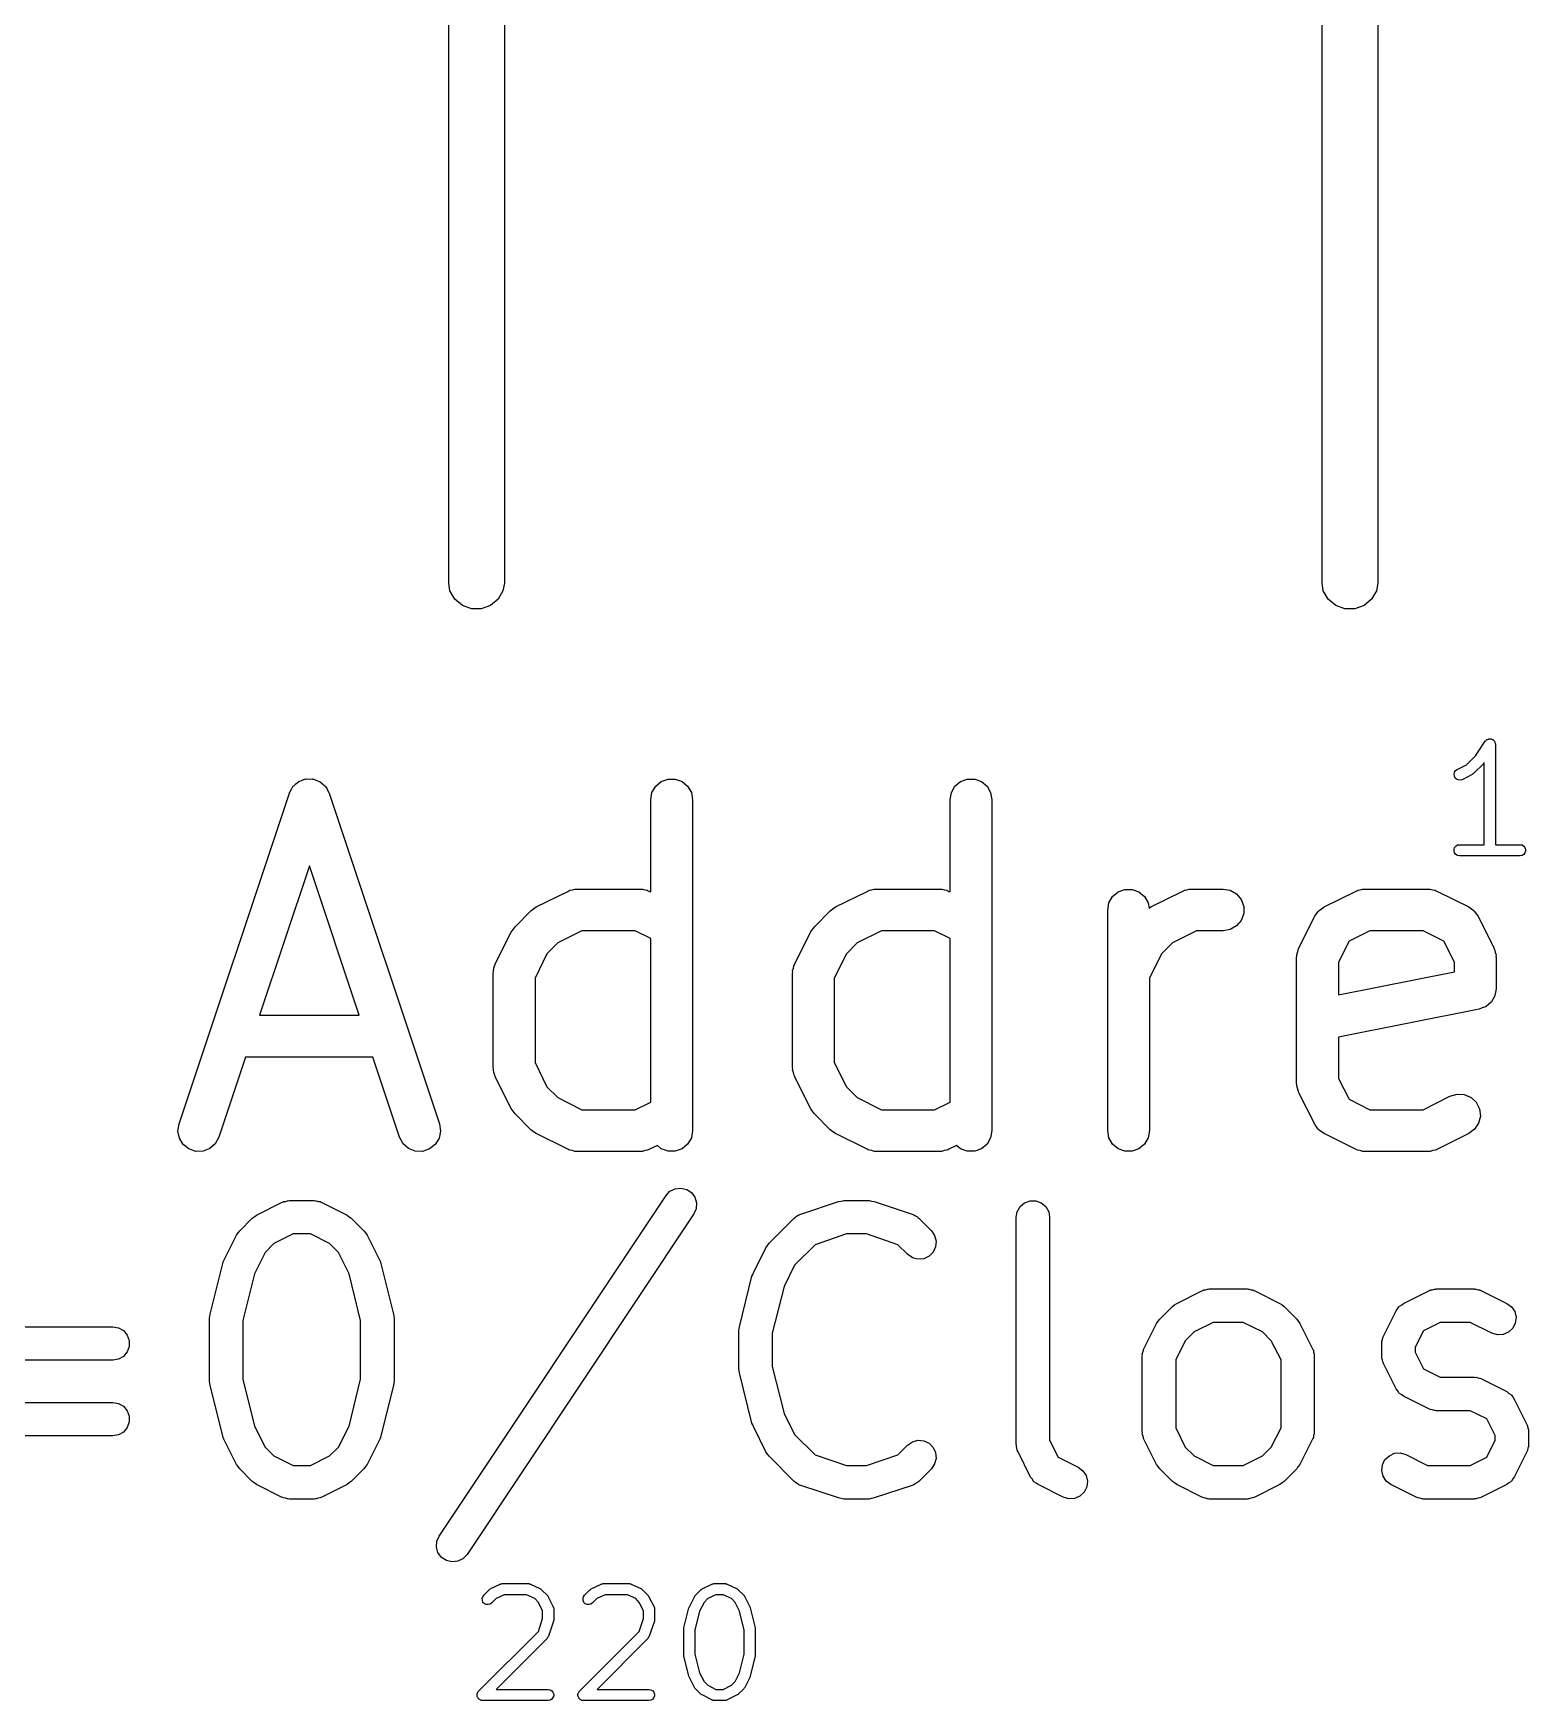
# Model space of a CAD drawing. Extents: x 116.1 to 178.6, y -119.4 to -92.3.
# Drawn here: x 161.74 to 167.19, y -105.02 to -98.95 of the extents above; entities that cross this region are included whole.
import ezdxf

# ---------------------------------------------------------------- set-up
doc = ezdxf.new("R2010")
doc.units = 0
doc.header["$MEASUREMENT"] = 0
doc.layers.add('BLACK', color=7, linetype='CONTINUOUS')

msp = doc.modelspace()

# ---------------------------------------------------------------- linework, layer by layer
at = {"layer": 'BLACK', "linetype": 'CONTINUOUS'}
for p, q in [((163.254, -100.951), (163.254, -98.1337)), ((163.457, -98.1337), (163.457, -100.951)), ((166.439, -100.951), (166.439, -98.1337)), ((166.642, -98.1337), (166.642, -100.951)), ((163.258, -100.978), (163.254, -100.951)), ((163.276, -101.009), (163.258, -100.978)), ((163.452, -100.978), (163.434, -101.009)), ((163.457, -100.951), (163.452, -100.978)), ((166.443, -100.978), (166.439, -100.951)), ((166.461, -101.009), (166.443, -100.978)), ((166.637, -100.978), (166.619, -101.009)), ((166.642, -100.951), (166.637, -100.978)), ((163.304, -101.032), (163.276, -101.009)), ((163.337, -101.044), (163.304, -101.032)), ((163.373, -101.044), (163.337, -101.044)), ((163.407, -101.032), (163.373, -101.044)), ((163.434, -101.009), (163.407, -101.032)), ((166.489, -101.032), (166.461, -101.009)), ((166.522, -101.044), (166.489, -101.032)), ((166.558, -101.044), (166.522, -101.044)), ((166.592, -101.032), (166.558, -101.044)), ((166.619, -101.009), (166.592, -101.032)), ((166.998, -101.58), (167.033, -101.527)), ((167.033, -101.527), (167.034, -101.526)), ((167.034, -101.526), (167.035, -101.525)), ((167.035, -101.525), (167.037, -101.524)), ((167.037, -101.524), (167.038, -101.522)), ((167.038, -101.522), (167.039, -101.521)), ((167.039, -101.521), (167.04, -101.521)), ((167.04, -101.521), (167.042, -101.52)), ((167.042, -101.52), (167.045, -101.519)), ((167.045, -101.519), (167.046, -101.519)), ((167.046, -101.519), (167.047, -101.518)), ((167.047, -101.518), (167.049, -101.518)), ((167.049, -101.518), (167.052, -101.518)), ((167.052, -101.518), (167.053, -101.518)), ((167.053, -101.518), (167.054, -101.518)), ((167.054, -101.518), (167.056, -101.519)), ((167.056, -101.519), (167.059, -101.52)), ((167.059, -101.52), (167.059, -101.52)), ((167.059, -101.52), (167.061, -101.521)), ((167.061, -101.521), (167.062, -101.522)), ((167.062, -101.522), (167.064, -101.523)), ((167.064, -101.523), (167.065, -101.524)), ((167.065, -101.524), (167.066, -101.525)), ((167.066, -101.525), (167.067, -101.527)), ((167.067, -101.527), (167.069, -101.529)), ((167.069, -101.529), (167.069, -101.53)), ((167.069, -101.53), (167.069, -101.531)), ((167.069, -101.531), (167.07, -101.534)), ((167.07, -101.534), (167.071, -101.536)), ((167.071, -101.536), (167.07, -101.537)), ((167.07, -101.537), (167.071, -101.538)), ((167.071, -101.538), (167.071, -101.904)), ((166.931, -101.63), (166.965, -101.613)), ((166.965, -101.613), (166.998, -101.58)), ((167.028, -101.608), (166.991, -101.644)), ((167.029, -101.606), (167.028, -101.608)), ((167.03, -101.605), (167.029, -101.606)), ((167.03, -101.904), (167.03, -101.605)), ((162.697, -101.682), (162.706, -101.675)), ((162.706, -101.675), (162.708, -101.674)), ((162.708, -101.674), (162.709, -101.673)), ((162.709, -101.673), (162.72, -101.669)), ((162.72, -101.669), (162.73, -101.665)), ((162.73, -101.665), (162.732, -101.665)), ((162.732, -101.665), (162.734, -101.664)), ((162.734, -101.664), (162.746, -101.665)), ((162.746, -101.665), (162.757, -101.664)), ((162.757, -101.664), (162.759, -101.665)), ((162.759, -101.665), (162.761, -101.665)), ((162.761, -101.665), (162.771, -101.669)), ((162.771, -101.669), (162.782, -101.673)), ((162.782, -101.673), (162.783, -101.674)), ((162.783, -101.674), (162.785, -101.675)), ((162.785, -101.675), (162.794, -101.682)), ((164.009, -101.691), (164.029, -101.674)), ((164.029, -101.674), (164.054, -101.665)), ((164.054, -101.665), (164.08, -101.665)), ((164.08, -101.665), (164.105, -101.674)), ((164.105, -101.674), (164.125, -101.691)), ((165.1, -101.691), (165.12, -101.674)), ((165.12, -101.674), (165.145, -101.665)), ((165.145, -101.665), (165.172, -101.665)), ((165.172, -101.665), (165.197, -101.674)), ((165.197, -101.674), (165.217, -101.691)), ((166.92, -101.647), (166.921, -101.64)), ((166.921, -101.654), (166.92, -101.647)), ((166.921, -101.64), (166.925, -101.634)), ((166.924, -101.661), (166.921, -101.654)), ((166.929, -101.665), (166.924, -101.661)), ((166.925, -101.634), (166.931, -101.63)), ((166.935, -101.668), (166.929, -101.665)), ((166.942, -101.669), (166.935, -101.668)), ((166.949, -101.667), (166.942, -101.669)), ((166.986, -101.648), (166.949, -101.667)), ((166.989, -101.646), (166.986, -101.648)), ((166.991, -101.644), (166.989, -101.646)), ((162.271, -102.922), (162.673, -101.716)), ((162.673, -101.716), (162.674, -101.714)), ((162.674, -101.714), (162.675, -101.712)), ((162.675, -101.712), (162.681, -101.702)), ((162.681, -101.702), (162.686, -101.692)), ((162.686, -101.692), (162.687, -101.691)), ((162.687, -101.691), (162.689, -101.689)), ((162.689, -101.689), (162.697, -101.682)), ((162.794, -101.682), (162.803, -101.689)), ((162.803, -101.689), (162.804, -101.691)), ((162.804, -101.691), (162.805, -101.692)), ((162.805, -101.692), (162.811, -101.702)), ((162.811, -101.702), (162.816, -101.712)), ((162.816, -101.712), (162.817, -101.714)), ((162.817, -101.714), (162.818, -101.716)), ((162.818, -101.716), (163.22, -102.922)), ((163.991, -101.74), (163.995, -101.714)), ((163.995, -101.714), (164.009, -101.691)), ((164.125, -101.691), (164.139, -101.714)), ((164.139, -101.714), (164.143, -101.74)), ((165.082, -101.74), (165.087, -101.714)), ((165.087, -101.714), (165.1, -101.691)), ((165.217, -101.691), (165.23, -101.714)), ((165.23, -101.714), (165.235, -101.74)), ((163.991, -102.076), (163.991, -101.74)), ((164.143, -101.74), (164.143, -102.946)), ((165.082, -102.076), (165.082, -101.74)), ((165.235, -101.74), (165.235, -102.946)), ((166.92, -101.921), (166.922, -101.914)), ((166.922, -101.914), (166.927, -101.909)), ((166.927, -101.909), (166.933, -101.905)), ((166.933, -101.905), (166.94, -101.904)), ((166.94, -101.904), (167.03, -101.904)), ((167.071, -101.904), (167.161, -101.904)), ((167.161, -101.904), (167.168, -101.905)), ((167.168, -101.905), (167.174, -101.909)), ((167.174, -101.909), (167.178, -101.914)), ((167.178, -101.914), (167.181, -101.921)), ((166.92, -101.928), (166.92, -101.921)), ((166.922, -101.934), (166.92, -101.928)), ((166.927, -101.94), (166.922, -101.934)), ((166.933, -101.943), (166.927, -101.94)), ((166.94, -101.945), (166.933, -101.943)), ((167.161, -101.945), (166.94, -101.945)), ((167.168, -101.943), (167.161, -101.945)), ((167.174, -101.94), (167.168, -101.943)), ((167.178, -101.934), (167.174, -101.94)), ((167.181, -101.928), (167.178, -101.934)), ((167.181, -101.921), (167.181, -101.928)), ((162.746, -101.981), (162.564, -102.525)), ((162.927, -102.525), (162.746, -101.981)), ((163.573, -102.131), (163.688, -102.074)), ((163.688, -102.074), (163.692, -102.072)), ((163.692, -102.072), (163.696, -102.07)), ((163.696, -102.07), (163.705, -102.069)), ((163.705, -102.069), (163.714, -102.066)), ((163.714, -102.066), (163.718, -102.066)), ((163.718, -102.066), (163.722, -102.066)), ((163.722, -102.066), (163.952, -102.066)), ((163.952, -102.066), (163.956, -102.066)), ((163.956, -102.066), (163.961, -102.066)), ((163.961, -102.066), (163.969, -102.069)), ((163.969, -102.069), (163.978, -102.07)), ((163.978, -102.07), (163.982, -102.072)), ((163.982, -102.072), (163.986, -102.074)), ((163.986, -102.074), (163.991, -102.076)), ((164.665, -102.131), (164.78, -102.074)), ((164.78, -102.074), (164.784, -102.072)), ((164.784, -102.072), (164.788, -102.07)), ((164.788, -102.07), (164.797, -102.069)), ((164.797, -102.069), (164.805, -102.066)), ((164.805, -102.066), (164.81, -102.066)), ((164.81, -102.066), (164.814, -102.066)), ((164.814, -102.066), (165.044, -102.066)), ((165.044, -102.066), (165.048, -102.066)), ((165.048, -102.066), (165.052, -102.066)), ((165.052, -102.066), (165.061, -102.069)), ((165.061, -102.069), (165.07, -102.07)), ((165.07, -102.07), (165.074, -102.072)), ((165.074, -102.072), (165.078, -102.074)), ((165.078, -102.074), (165.082, -102.076)), ((165.661, -102.116), (165.675, -102.093)), ((165.675, -102.093), (165.695, -102.076)), ((165.695, -102.076), (165.72, -102.067)), ((165.72, -102.067), (165.746, -102.067)), ((165.746, -102.067), (165.771, -102.076)), ((165.771, -102.076), (165.791, -102.093)), ((165.791, -102.093), (165.805, -102.116)), ((165.814, -102.131), (165.929, -102.074)), ((165.929, -102.074), (165.933, -102.072)), ((165.933, -102.072), (165.937, -102.07)), ((165.937, -102.07), (165.946, -102.069)), ((165.946, -102.069), (165.954, -102.066)), ((165.954, -102.066), (165.959, -102.066)), ((165.959, -102.066), (165.963, -102.066)), ((165.963, -102.066), (166.078, -102.066)), ((166.078, -102.066), (166.104, -102.07)), ((166.104, -102.07), (166.127, -102.083)), ((166.127, -102.083), (166.144, -102.104)), ((166.446, -102.131), (166.561, -102.074)), ((166.561, -102.074), (166.565, -102.072)), ((166.565, -102.072), (166.569, -102.07)), ((166.569, -102.07), (166.578, -102.069)), ((166.578, -102.069), (166.586, -102.066)), ((166.586, -102.066), (166.591, -102.066)), ((166.591, -102.066), (166.595, -102.066)), ((166.595, -102.066), (166.825, -102.066)), ((166.825, -102.066), (166.829, -102.066)), ((166.829, -102.066), (166.833, -102.066)), ((166.833, -102.066), (166.842, -102.069)), ((166.842, -102.069), (166.851, -102.07)), ((166.851, -102.07), (166.855, -102.072)), ((166.855, -102.072), (166.859, -102.074)), ((166.859, -102.074), (166.974, -102.131)), ((163.496, -102.203), (163.553, -102.145)), ((163.553, -102.145), (163.563, -102.138)), ((163.563, -102.138), (163.573, -102.131)), ((164.588, -102.203), (164.645, -102.145)), ((164.645, -102.145), (164.655, -102.138)), ((164.655, -102.138), (164.665, -102.131)), ((165.657, -102.142), (165.661, -102.116)), ((165.657, -102.946), (165.657, -102.142)), ((165.805, -102.116), (165.808, -102.135)), ((165.808, -102.135), (165.814, -102.131)), ((166.144, -102.104), (166.153, -102.129)), ((166.153, -102.155), (166.144, -102.18)), ((166.153, -102.129), (166.153, -102.155)), ((166.412, -102.165), (166.418, -102.156)), ((166.418, -102.156), (166.425, -102.147)), ((166.425, -102.147), (166.426, -102.146)), ((166.426, -102.146), (166.428, -102.144)), ((166.428, -102.144), (166.437, -102.138)), ((166.437, -102.138), (166.446, -102.131)), ((166.974, -102.131), (166.983, -102.138)), ((166.983, -102.138), (166.992, -102.144)), ((166.992, -102.144), (166.993, -102.146)), ((166.993, -102.146), (166.995, -102.147)), ((166.995, -102.147), (167.001, -102.156)), ((167.001, -102.156), (167.008, -102.165)), ((163.424, -102.338), (163.482, -102.223)), ((163.482, -102.223), (163.489, -102.213)), ((163.489, -102.213), (163.496, -102.203)), ((163.74, -102.218), (163.652, -102.262)), ((163.934, -102.218), (163.74, -102.218)), ((163.991, -102.246), (163.934, -102.218)), ((164.516, -102.338), (164.573, -102.223)), ((164.573, -102.223), (164.581, -102.213)), ((164.581, -102.213), (164.588, -102.203)), ((164.832, -102.218), (164.744, -102.262)), ((165.026, -102.218), (164.832, -102.218)), ((165.082, -102.246), (165.026, -102.218)), ((165.981, -102.218), (165.893, -102.262)), ((166.078, -102.218), (165.981, -102.218)), ((166.104, -102.213), (166.078, -102.218)), ((166.127, -102.2), (166.104, -102.213)), ((166.144, -102.18), (166.127, -102.2)), ((166.354, -102.28), (166.412, -102.165)), ((166.613, -102.218), (166.537, -102.256)), ((166.807, -102.218), (166.613, -102.218)), ((166.883, -102.256), (166.807, -102.218)), ((167.008, -102.165), (167.065, -102.28)), ((163.652, -102.262), (163.612, -102.302)), ((163.991, -102.842), (163.991, -102.246)), ((164.744, -102.262), (164.704, -102.302)), ((165.082, -102.842), (165.082, -102.246)), ((165.893, -102.262), (165.853, -102.302)), ((166.351, -102.288), (166.353, -102.284)), ((166.353, -102.284), (166.354, -102.28)), ((166.537, -102.256), (166.499, -102.332)), ((166.921, -102.332), (166.883, -102.256)), ((167.065, -102.28), (167.066, -102.284)), ((167.066, -102.284), (167.069, -102.288)), ((163.421, -102.346), (163.423, -102.342)), ((163.423, -102.342), (163.424, -102.338)), ((163.612, -102.302), (163.569, -102.39)), ((164.512, -102.346), (164.515, -102.342)), ((164.515, -102.342), (164.516, -102.338)), ((164.704, -102.302), (164.66, -102.39)), ((165.853, -102.302), (165.809, -102.39)), ((166.346, -102.314), (166.347, -102.31)), ((166.346, -102.774), (166.346, -102.314)), ((166.347, -102.305), (166.349, -102.297)), ((166.347, -102.31), (166.347, -102.305)), ((166.349, -102.297), (166.351, -102.288)), ((166.499, -102.332), (166.499, -102.451)), ((166.921, -102.367), (166.921, -102.332)), ((167.069, -102.288), (167.07, -102.297)), ((167.07, -102.297), (167.073, -102.305)), ((167.073, -102.305), (167.072, -102.31)), ((167.072, -102.31), (167.073, -102.314)), ((167.073, -102.314), (167.073, -102.429)), ((163.416, -102.372), (163.417, -102.367)), ((163.416, -102.716), (163.416, -102.372)), ((163.417, -102.363), (163.419, -102.354)), ((163.417, -102.367), (163.417, -102.363)), ((163.419, -102.354), (163.421, -102.346)), ((163.569, -102.39), (163.569, -102.698)), ((164.508, -102.363), (164.511, -102.354)), ((164.509, -102.367), (164.508, -102.363)), ((164.508, -102.372), (164.509, -102.367)), ((164.508, -102.716), (164.508, -102.372)), ((164.511, -102.354), (164.512, -102.346)), ((164.66, -102.39), (164.66, -102.698)), ((165.809, -102.39), (165.809, -102.946)), ((166.499, -102.451), (166.921, -102.367)), ((167.062, -102.466), (167.056, -102.477)), ((167.069, -102.455), (167.062, -102.466)), ((167.071, -102.441), (167.069, -102.453)), ((167.069, -102.453), (167.069, -102.454)), ((167.069, -102.454), (167.069, -102.455)), ((167.073, -102.429), (167.071, -102.441)), ((162.564, -102.525), (162.927, -102.525)), ((167.012, -102.504), (166.499, -102.606)), ((167.023, -102.499), (167.012, -102.504)), ((167.035, -102.495), (167.023, -102.499)), ((167.036, -102.495), (167.035, -102.495)), ((167.037, -102.494), (167.036, -102.495)), ((167.046, -102.486), (167.037, -102.494)), ((167.055, -102.478), (167.046, -102.486)), ((167.056, -102.477), (167.055, -102.478)), ((167.056, -102.477), (167.056, -102.477)), ((166.499, -102.606), (166.499, -102.756)), ((162.513, -102.678), (162.416, -102.97)), ((162.978, -102.678), (162.513, -102.678)), ((163.075, -102.97), (162.978, -102.678)), ((163.569, -102.698), (163.612, -102.786)), ((164.66, -102.698), (164.704, -102.786)), ((163.417, -102.721), (163.416, -102.716)), ((163.417, -102.725), (163.417, -102.721)), ((163.419, -102.734), (163.417, -102.725)), ((163.421, -102.742), (163.419, -102.734)), ((163.423, -102.746), (163.421, -102.742)), ((163.424, -102.75), (163.423, -102.746)), ((163.482, -102.865), (163.424, -102.75)), ((164.509, -102.721), (164.508, -102.716)), ((164.508, -102.725), (164.509, -102.721)), ((164.511, -102.734), (164.508, -102.725)), ((164.512, -102.742), (164.511, -102.734)), ((164.515, -102.746), (164.512, -102.742)), ((164.516, -102.75), (164.515, -102.746)), ((164.573, -102.865), (164.516, -102.75)), ((166.499, -102.756), (166.537, -102.832)), ((163.612, -102.786), (163.652, -102.826)), ((163.652, -102.826), (163.74, -102.87)), ((164.704, -102.786), (164.744, -102.826)), ((164.744, -102.826), (164.832, -102.87)), ((166.347, -102.778), (166.346, -102.774)), ((166.347, -102.783), (166.347, -102.778)), ((166.349, -102.791), (166.347, -102.783)), ((166.351, -102.8), (166.349, -102.791)), ((166.353, -102.804), (166.351, -102.8)), ((166.354, -102.808), (166.353, -102.804)), ((166.412, -102.923), (166.354, -102.808)), ((166.807, -102.87), (166.905, -102.821)), ((166.905, -102.821), (166.931, -102.813)), ((166.931, -102.813), (166.957, -102.815)), ((166.957, -102.815), (166.982, -102.825)), ((166.982, -102.825), (167.001, -102.843)), ((163.489, -102.875), (163.482, -102.865)), ((163.496, -102.885), (163.489, -102.875)), ((163.553, -102.943), (163.496, -102.885)), ((163.74, -102.87), (163.934, -102.87)), ((163.934, -102.87), (163.991, -102.842)), ((164.581, -102.875), (164.573, -102.865)), ((164.588, -102.885), (164.581, -102.875)), ((164.645, -102.943), (164.588, -102.885)), ((164.832, -102.87), (165.026, -102.87)), ((165.026, -102.87), (165.082, -102.842)), ((166.537, -102.832), (166.613, -102.87)), ((166.613, -102.87), (166.807, -102.87)), ((167.001, -102.843), (167.013, -102.867)), ((167.013, -102.867), (167.016, -102.893)), ((162.267, -102.948), (162.271, -102.922)), ((162.273, -102.974), (162.267, -102.948)), ((163.224, -102.948), (163.219, -102.974)), ((163.22, -102.922), (163.224, -102.948)), ((163.563, -102.95), (163.553, -102.943)), ((163.573, -102.957), (163.563, -102.95)), ((164.143, -102.946), (164.139, -102.972)), ((164.655, -102.95), (164.645, -102.943)), ((164.665, -102.957), (164.655, -102.95)), ((165.235, -102.946), (165.23, -102.972)), ((165.661, -102.972), (165.657, -102.946)), ((165.809, -102.946), (165.805, -102.972)), ((166.418, -102.932), (166.412, -102.923)), ((166.425, -102.941), (166.418, -102.932)), ((166.426, -102.942), (166.425, -102.941)), ((166.428, -102.944), (166.426, -102.942)), ((166.437, -102.95), (166.428, -102.944)), ((166.446, -102.957), (166.437, -102.95)), ((166.995, -102.941), (166.974, -102.957)), ((167.009, -102.919), (166.995, -102.941)), ((167.016, -102.893), (167.009, -102.919)), ((162.286, -102.997), (162.273, -102.974)), ((162.307, -103.013), (162.286, -102.997)), ((162.332, -103.022), (162.307, -103.013)), ((162.383, -103.011), (162.359, -103.021)), ((162.403, -102.994), (162.383, -103.011)), ((162.416, -102.97), (162.403, -102.994)), ((163.088, -102.994), (163.075, -102.97)), ((163.108, -103.011), (163.088, -102.994)), ((163.132, -103.021), (163.108, -103.011)), ((163.184, -103.013), (163.159, -103.022)), ((163.205, -102.997), (163.184, -103.013)), ((163.219, -102.974), (163.205, -102.997)), ((163.688, -103.014), (163.573, -102.957)), ((164.015, -103), (163.986, -103.014)), ((164.029, -103.012), (164.015, -103)), ((164.054, -103.021), (164.029, -103.012)), ((164.105, -103.012), (164.08, -103.021)), ((164.125, -102.995), (164.105, -103.012)), ((164.139, -102.972), (164.125, -102.995)), ((164.78, -103.014), (164.665, -102.957)), ((165.106, -103), (165.078, -103.014)), ((165.12, -103.012), (165.106, -103)), ((165.145, -103.021), (165.12, -103.012)), ((165.197, -103.012), (165.172, -103.021)), ((165.217, -102.995), (165.197, -103.012)), ((165.23, -102.972), (165.217, -102.995)), ((165.675, -102.995), (165.661, -102.972)), ((165.695, -103.012), (165.675, -102.995)), ((165.72, -103.021), (165.695, -103.012)), ((165.771, -103.012), (165.746, -103.021)), ((165.791, -102.995), (165.771, -103.012)), ((165.805, -102.972), (165.791, -102.995)), ((166.561, -103.014), (166.446, -102.957)), ((166.974, -102.957), (166.859, -103.014)), ((162.359, -103.021), (162.332, -103.022)), ((163.159, -103.022), (163.132, -103.021)), ((163.692, -103.016), (163.688, -103.014)), ((163.696, -103.018), (163.692, -103.016)), ((163.705, -103.019), (163.696, -103.018)), ((163.714, -103.022), (163.705, -103.019)), ((163.718, -103.022), (163.714, -103.022)), ((163.722, -103.022), (163.718, -103.022)), ((163.952, -103.022), (163.722, -103.022)), ((163.956, -103.022), (163.952, -103.022)), ((163.961, -103.022), (163.956, -103.022)), ((163.969, -103.019), (163.961, -103.022)), ((163.978, -103.018), (163.969, -103.019)), ((163.982, -103.016), (163.978, -103.018)), ((163.986, -103.014), (163.982, -103.016)), ((164.08, -103.021), (164.054, -103.021)), ((164.784, -103.016), (164.78, -103.014)), ((164.788, -103.018), (164.784, -103.016)), ((164.797, -103.019), (164.788, -103.018)), ((164.805, -103.022), (164.797, -103.019)), ((164.81, -103.022), (164.805, -103.022)), ((164.814, -103.022), (164.81, -103.022)), ((165.044, -103.022), (164.814, -103.022)), ((165.048, -103.022), (165.044, -103.022)), ((165.052, -103.022), (165.048, -103.022)), ((165.061, -103.019), (165.052, -103.022)), ((165.07, -103.018), (165.061, -103.019)), ((165.074, -103.016), (165.07, -103.018)), ((165.078, -103.014), (165.074, -103.016)), ((165.172, -103.021), (165.145, -103.021)), ((165.746, -103.021), (165.72, -103.021)), ((166.565, -103.016), (166.561, -103.014)), ((166.569, -103.018), (166.565, -103.016)), ((166.578, -103.019), (166.569, -103.018)), ((166.586, -103.022), (166.578, -103.019)), ((166.591, -103.022), (166.586, -103.022)), ((166.595, -103.022), (166.591, -103.022)), ((166.825, -103.022), (166.595, -103.022)), ((166.829, -103.022), (166.825, -103.022)), ((166.833, -103.022), (166.829, -103.022)), ((166.842, -103.019), (166.833, -103.022)), ((166.851, -103.018), (166.842, -103.019)), ((166.855, -103.016), (166.851, -103.018)), ((166.859, -103.014), (166.855, -103.016)), ((163.219, -104.424), (164.047, -103.183)), ((164.047, -103.183), (164.061, -103.167)), ((164.061, -103.167), (164.08, -103.158)), ((164.08, -103.158), (164.101, -103.156)), ((164.101, -103.156), (164.122, -103.161)), ((164.122, -103.161), (164.139, -103.172)), ((164.139, -103.172), (164.152, -103.189)), ((164.152, -103.189), (164.158, -103.21)), ((162.545, -103.26), (162.553, -103.254)), ((162.553, -103.254), (162.645, -103.208)), ((162.645, -103.208), (162.649, -103.207)), ((162.649, -103.207), (162.652, -103.205)), ((162.652, -103.205), (162.659, -103.204)), ((162.659, -103.204), (162.666, -103.202)), ((162.666, -103.202), (162.669, -103.202)), ((162.669, -103.202), (162.673, -103.201)), ((162.673, -103.201), (162.764, -103.201)), ((162.764, -103.201), (162.768, -103.202)), ((162.768, -103.202), (162.771, -103.202)), ((162.771, -103.202), (162.778, -103.204)), ((162.778, -103.204), (162.785, -103.205)), ((162.785, -103.205), (162.788, -103.207)), ((162.788, -103.207), (162.792, -103.208)), ((162.792, -103.208), (162.884, -103.254)), ((162.884, -103.254), (162.891, -103.26)), ((164.148, -103.25), (163.321, -104.491)), ((164.157, -103.231), (164.148, -103.25)), ((164.158, -103.21), (164.157, -103.231)), ((164.525, -103.257), (164.531, -103.253)), ((164.531, -103.253), (164.535, -103.252)), ((164.535, -103.252), (164.538, -103.251)), ((164.538, -103.251), (164.676, -103.205)), ((164.676, -103.205), (164.685, -103.203)), ((164.685, -103.203), (164.695, -103.201)), ((164.695, -103.201), (164.787, -103.201)), ((164.787, -103.201), (164.796, -103.203)), ((164.796, -103.203), (164.806, -103.205)), ((164.806, -103.205), (164.944, -103.251)), ((164.944, -103.251), (164.947, -103.252)), ((164.947, -103.252), (164.95, -103.253)), ((164.95, -103.253), (164.956, -103.257)), ((165.323, -103.262), (165.327, -103.242)), ((165.327, -103.242), (165.338, -103.223)), ((165.338, -103.223), (165.354, -103.21)), ((165.354, -103.21), (165.374, -103.202)), ((165.374, -103.202), (165.395, -103.202)), ((165.395, -103.202), (165.415, -103.21)), ((165.415, -103.21), (165.431, -103.223)), ((165.431, -103.223), (165.442, -103.242)), ((165.442, -103.242), (165.445, -103.262)), ((162.486, -103.319), (162.492, -103.311)), ((162.492, -103.311), (162.537, -103.265)), ((162.537, -103.265), (162.545, -103.26)), ((162.891, -103.26), (162.899, -103.265)), ((162.899, -103.265), (162.945, -103.311)), ((162.945, -103.311), (162.951, -103.319)), ((164.422, -103.357), (164.514, -103.265)), ((164.514, -103.265), (164.517, -103.263)), ((164.517, -103.263), (164.519, -103.261)), ((164.519, -103.261), (164.525, -103.257)), ((164.956, -103.257), (164.963, -103.261)), ((164.963, -103.261), (164.965, -103.263)), ((164.965, -103.263), (164.968, -103.265)), ((164.968, -103.265), (165.014, -103.311)), ((165.014, -103.311), (165.026, -103.329)), ((165.323, -104.09), (165.323, -103.262)), ((165.445, -103.262), (165.445, -104.075)), ((162.434, -103.419), (162.48, -103.327)), ((162.48, -103.327), (162.486, -103.319)), ((162.617, -103.358), (162.585, -103.39)), ((162.687, -103.323), (162.617, -103.358)), ((162.75, -103.323), (162.687, -103.323)), ((162.82, -103.358), (162.75, -103.323)), ((162.852, -103.39), (162.82, -103.358)), ((162.951, -103.319), (162.957, -103.327)), ((162.957, -103.327), (163.003, -103.419)), ((164.365, -103.465), (164.41, -103.373)), ((164.41, -103.373), (164.416, -103.365)), ((164.416, -103.365), (164.422, -103.357)), ((164.59, -103.362), (164.515, -103.436)), ((164.705, -103.323), (164.59, -103.362)), ((164.777, -103.323), (164.705, -103.323)), ((164.892, -103.362), (164.777, -103.323)), ((164.927, -103.397), (164.892, -103.362)), ((165.029, -103.37), (165.021, -103.389)), ((165.026, -103.329), (165.031, -103.349)), ((165.031, -103.349), (165.029, -103.37)), ((162.384, -103.615), (162.43, -103.431)), ((162.43, -103.431), (162.432, -103.425)), ((162.432, -103.425), (162.434, -103.419)), ((162.585, -103.39), (162.546, -103.468)), ((162.891, -103.468), (162.852, -103.39)), ((163.003, -103.419), (163.005, -103.425)), ((163.005, -103.425), (163.007, -103.431)), ((163.007, -103.431), (163.053, -103.615)), ((164.515, -103.436), (164.477, -103.514)), ((164.945, -103.41), (164.927, -103.397)), ((164.965, -103.415), (164.945, -103.41)), ((164.986, -103.413), (164.965, -103.415)), ((165.006, -103.404), (164.986, -103.413)), ((165.021, -103.389), (165.006, -103.404)), ((162.546, -103.468), (162.504, -103.638)), ((162.933, -103.638), (162.891, -103.468)), ((164.314, -103.661), (164.36, -103.477)), ((164.36, -103.477), (164.363, -103.471)), ((164.363, -103.471), (164.365, -103.465)), ((164.477, -103.514), (164.434, -103.684)), ((165.909, -103.576), (166, -103.53)), ((166, -103.53), (166.004, -103.529)), ((166.004, -103.529), (166.007, -103.527)), ((166.007, -103.527), (166.014, -103.526)), ((166.014, -103.526), (166.021, -103.524)), ((166.021, -103.524), (166.024, -103.524)), ((166.024, -103.524), (166.028, -103.523)), ((166.028, -103.523), (166.166, -103.523)), ((166.166, -103.523), (166.169, -103.524)), ((166.169, -103.524), (166.173, -103.524)), ((166.173, -103.524), (166.179, -103.526)), ((166.179, -103.526), (166.186, -103.527)), ((166.186, -103.527), (166.19, -103.529)), ((166.19, -103.529), (166.193, -103.53)), ((166.193, -103.53), (166.285, -103.576)), ((166.736, -103.576), (166.828, -103.53)), ((166.828, -103.53), (166.831, -103.529)), ((166.831, -103.529), (166.834, -103.527)), ((166.834, -103.527), (166.841, -103.526)), ((166.841, -103.526), (166.848, -103.524)), ((166.848, -103.524), (166.852, -103.524)), ((166.852, -103.524), (166.855, -103.523)), ((166.855, -103.523), (166.993, -103.523)), ((166.993, -103.523), (166.996, -103.524)), ((166.996, -103.524), (167, -103.524)), ((167, -103.524), (167.007, -103.526)), ((167.007, -103.526), (167.014, -103.527)), ((167.014, -103.527), (167.017, -103.529)), ((167.017, -103.529), (167.02, -103.53)), ((167.02, -103.53), (167.112, -103.576)), ((162.383, -103.623), (162.384, -103.615)), ((163.053, -103.615), (163.054, -103.623)), ((165.847, -103.633), (165.893, -103.587)), ((165.893, -103.587), (165.901, -103.581)), ((165.901, -103.581), (165.909, -103.576)), ((166.285, -103.576), (166.293, -103.581)), ((166.293, -103.581), (166.301, -103.587)), ((166.301, -103.587), (166.347, -103.633)), ((166.663, -103.695), (166.709, -103.603)), ((166.709, -103.603), (166.714, -103.596)), ((166.714, -103.596), (166.719, -103.588)), ((166.719, -103.588), (166.72, -103.587)), ((166.72, -103.587), (166.721, -103.586)), ((166.721, -103.586), (166.729, -103.581)), ((166.729, -103.581), (166.736, -103.576)), ((167.112, -103.576), (167.129, -103.588)), ((167.129, -103.588), (167.141, -103.606)), ((167.141, -103.606), (167.146, -103.626)), ((161.294, -103.661), (162.029, -103.661)), ((162.029, -103.661), (162.05, -103.665)), ((162.05, -103.665), (162.068, -103.675)), ((162.068, -103.675), (162.082, -103.692)), ((162.382, -103.63), (162.383, -103.623)), ((162.382, -103.86), (162.382, -103.63)), ((162.504, -103.638), (162.504, -103.852)), ((162.933, -103.852), (162.933, -103.638)), ((163.054, -103.623), (163.055, -103.63)), ((163.055, -103.63), (163.055, -103.86)), ((164.312, -103.676), (164.313, -103.669)), ((164.312, -103.814), (164.312, -103.676)), ((164.313, -103.669), (164.314, -103.661)), ((165.789, -103.741), (165.835, -103.649)), ((165.835, -103.649), (165.841, -103.641)), ((165.841, -103.641), (165.847, -103.633)), ((165.972, -103.68), (165.94, -103.712)), ((166.042, -103.645), (165.972, -103.68)), ((166.151, -103.645), (166.042, -103.645)), ((166.221, -103.68), (166.151, -103.645)), ((166.253, -103.712), (166.221, -103.68)), ((166.347, -103.633), (166.352, -103.641)), ((166.352, -103.641), (166.358, -103.649)), ((166.358, -103.649), (166.404, -103.741)), ((166.809, -103.676), (166.778, -103.736)), ((166.869, -103.645), (166.809, -103.676)), ((166.979, -103.645), (166.869, -103.645)), ((167.058, -103.685), (166.979, -103.645)), ((167.118, -103.681), (167.099, -103.689)), ((167.134, -103.666), (167.118, -103.681)), ((167.143, -103.648), (167.134, -103.666)), ((167.146, -103.626), (167.143, -103.648)), ((162.082, -103.692), (162.089, -103.711)), ((162.089, -103.733), (162.082, -103.753)), ((162.089, -103.711), (162.089, -103.733)), ((164.434, -103.684), (164.434, -103.806)), ((165.788, -103.744), (165.789, -103.741)), ((165.94, -103.712), (165.905, -103.782)), ((166.289, -103.782), (166.253, -103.712)), ((166.404, -103.741), (166.405, -103.744)), ((166.656, -103.722), (166.657, -103.719)), ((166.656, -103.768), (166.656, -103.722)), ((166.657, -103.715), (166.659, -103.708)), ((166.657, -103.719), (166.657, -103.715)), ((166.659, -103.708), (166.66, -103.701)), ((166.66, -103.701), (166.662, -103.698)), ((166.662, -103.698), (166.663, -103.695)), ((166.778, -103.736), (166.778, -103.754)), ((167.078, -103.691), (167.058, -103.685)), ((167.099, -103.689), (167.078, -103.691)), ((162.029, -103.783), (161.294, -103.783)), ((162.05, -103.779), (162.029, -103.783)), ((162.068, -103.769), (162.05, -103.779)), ((162.082, -103.753), (162.068, -103.769)), ((165.783, -103.761), (165.785, -103.754)), ((165.784, -103.765), (165.783, -103.761)), ((165.783, -103.768), (165.784, -103.765)), ((165.783, -104.044), (165.783, -103.768)), ((165.785, -103.754), (165.787, -103.747)), ((165.787, -103.747), (165.788, -103.744)), ((165.905, -103.782), (165.905, -104.029)), ((166.289, -104.029), (166.289, -103.782)), ((166.405, -103.744), (166.407, -103.747)), ((166.407, -103.747), (166.408, -103.754)), ((166.408, -103.754), (166.41, -103.761)), ((166.41, -103.761), (166.41, -103.765)), ((166.41, -103.765), (166.41, -103.768)), ((166.41, -103.768), (166.41, -104.044)), ((166.657, -103.771), (166.656, -103.768)), ((166.657, -103.775), (166.657, -103.771)), ((166.659, -103.782), (166.657, -103.775)), ((166.66, -103.789), (166.659, -103.782)), ((166.662, -103.792), (166.66, -103.789)), ((166.663, -103.795), (166.662, -103.792)), ((166.709, -103.887), (166.663, -103.795)), ((166.778, -103.754), (166.809, -103.815)), ((162.383, -103.867), (162.382, -103.86)), ((162.504, -103.852), (162.546, -104.023)), ((162.891, -104.023), (162.933, -103.852)), ((163.055, -103.86), (163.054, -103.867)), ((164.313, -103.821), (164.312, -103.814)), ((164.314, -103.829), (164.313, -103.821)), ((164.36, -104.013), (164.314, -103.829)), ((164.434, -103.806), (164.477, -103.977)), ((166.809, -103.815), (166.869, -103.845)), ((166.869, -103.845), (166.993, -103.845)), ((166.993, -103.845), (166.996, -103.846)), ((166.996, -103.846), (167, -103.845)), ((167, -103.845), (167.007, -103.847)), ((167.007, -103.847), (167.014, -103.849)), ((167.014, -103.849), (167.017, -103.85)), ((167.017, -103.85), (167.02, -103.851)), ((167.02, -103.851), (167.112, -103.897)), ((162.384, -103.875), (162.383, -103.867)), ((162.43, -104.059), (162.384, -103.875)), ((163.053, -103.875), (163.007, -104.059)), ((163.054, -103.867), (163.053, -103.875)), ((166.714, -103.894), (166.709, -103.887)), ((166.719, -103.902), (166.714, -103.894)), ((166.72, -103.903), (166.719, -103.902)), ((166.721, -103.904), (166.72, -103.903)), ((166.729, -103.909), (166.721, -103.904)), ((166.736, -103.914), (166.729, -103.909)), ((166.828, -103.96), (166.736, -103.914)), ((167.112, -103.897), (167.119, -103.903)), ((167.119, -103.903), (167.127, -103.908)), ((167.127, -103.908), (167.128, -103.909)), ((167.128, -103.909), (167.129, -103.91)), ((167.129, -103.91), (167.134, -103.917)), ((167.134, -103.917), (167.139, -103.925)), ((167.139, -103.925), (167.185, -104.017)), ((161.294, -103.937), (162.029, -103.937)), ((162.029, -103.937), (162.05, -103.941)), ((162.05, -103.941), (162.068, -103.951)), ((162.068, -103.951), (162.082, -103.967)), ((162.082, -103.967), (162.089, -103.987)), ((164.477, -103.977), (164.515, -104.054)), ((166.831, -103.961), (166.828, -103.96)), ((166.834, -103.963), (166.831, -103.961)), ((166.841, -103.964), (166.834, -103.963)), ((166.848, -103.966), (166.841, -103.964)), ((166.852, -103.966), (166.848, -103.966)), ((166.855, -103.967), (166.852, -103.966)), ((166.979, -103.967), (166.855, -103.967)), ((167.039, -103.997), (166.979, -103.967)), ((162.068, -104.045), (162.05, -104.055)), ((162.082, -104.028), (162.068, -104.045)), ((162.089, -104.008), (162.082, -104.028)), ((162.089, -103.987), (162.089, -104.008)), ((162.546, -104.023), (162.585, -104.1)), ((162.852, -104.1), (162.891, -104.023)), ((164.363, -104.019), (164.36, -104.013)), ((164.365, -104.025), (164.363, -104.019)), ((164.41, -104.117), (164.365, -104.025)), ((165.784, -104.047), (165.783, -104.044)), ((165.905, -104.029), (165.94, -104.1)), ((166.253, -104.1), (166.289, -104.029)), ((166.41, -104.044), (166.41, -104.047)), ((167.07, -104.058), (167.039, -103.997)), ((167.185, -104.017), (167.186, -104.02)), ((167.186, -104.02), (167.188, -104.023)), ((167.188, -104.023), (167.189, -104.03)), ((167.189, -104.03), (167.191, -104.037)), ((167.191, -104.037), (167.191, -104.04)), ((167.191, -104.04), (167.192, -104.044)), ((167.192, -104.044), (167.192, -104.09)), ((162.029, -104.059), (161.294, -104.059)), ((162.05, -104.055), (162.029, -104.059)), ((162.432, -104.065), (162.43, -104.059)), ((162.434, -104.071), (162.432, -104.065)), ((162.48, -104.163), (162.434, -104.071)), ((162.585, -104.1), (162.617, -104.132)), ((162.82, -104.132), (162.852, -104.1)), ((163.003, -104.071), (162.957, -104.163)), ((163.005, -104.065), (163.003, -104.071)), ((163.007, -104.059), (163.005, -104.065)), ((164.515, -104.054), (164.59, -104.128)), ((164.892, -104.128), (164.927, -104.093)), ((164.927, -104.093), (164.945, -104.08)), ((164.945, -104.08), (164.965, -104.075)), ((164.965, -104.075), (164.986, -104.077)), ((164.986, -104.077), (165.006, -104.086)), ((165.006, -104.086), (165.021, -104.101)), ((165.021, -104.101), (165.029, -104.12)), ((165.324, -104.093), (165.323, -104.09)), ((165.324, -104.097), (165.324, -104.093)), ((165.326, -104.104), (165.324, -104.097)), ((165.327, -104.111), (165.326, -104.104)), ((165.445, -104.075), (165.476, -104.136)), ((165.783, -104.051), (165.784, -104.047)), ((165.785, -104.058), (165.783, -104.051)), ((165.787, -104.065), (165.785, -104.058)), ((165.788, -104.068), (165.787, -104.065)), ((165.789, -104.071), (165.788, -104.068)), ((165.835, -104.163), (165.789, -104.071)), ((165.94, -104.1), (165.972, -104.132)), ((166.221, -104.132), (166.253, -104.1)), ((166.404, -104.071), (166.358, -104.163)), ((166.405, -104.068), (166.404, -104.071)), ((166.407, -104.065), (166.405, -104.068)), ((166.408, -104.058), (166.407, -104.065)), ((166.41, -104.051), (166.408, -104.058)), ((166.41, -104.047), (166.41, -104.051)), ((167.039, -104.136), (167.07, -104.075)), ((167.07, -104.075), (167.07, -104.058)), ((167.189, -104.104), (167.188, -104.111)), ((167.191, -104.097), (167.189, -104.104)), ((167.192, -104.09), (167.191, -104.093)), ((167.191, -104.093), (167.191, -104.097)), ((162.486, -104.171), (162.48, -104.163)), ((162.617, -104.132), (162.687, -104.167)), ((162.687, -104.167), (162.75, -104.167)), ((162.75, -104.167), (162.82, -104.132)), ((162.957, -104.163), (162.951, -104.171)), ((164.416, -104.125), (164.41, -104.117)), ((164.422, -104.133), (164.416, -104.125)), ((164.514, -104.225), (164.422, -104.133)), ((164.59, -104.128), (164.705, -104.167)), ((164.705, -104.167), (164.777, -104.167)), ((164.777, -104.167), (164.892, -104.128)), ((165.026, -104.161), (165.014, -104.179)), ((165.031, -104.141), (165.026, -104.161)), ((165.029, -104.12), (165.031, -104.141)), ((165.329, -104.114), (165.327, -104.111)), ((165.33, -104.117), (165.329, -104.114)), ((165.376, -104.209), (165.33, -104.117)), ((165.476, -104.136), (165.549, -104.173)), ((165.841, -104.171), (165.835, -104.163)), ((165.972, -104.132), (166.042, -104.167)), ((166.042, -104.167), (166.151, -104.167)), ((166.151, -104.167), (166.221, -104.132)), ((166.358, -104.163), (166.352, -104.171)), ((166.656, -104.185), (166.659, -104.164)), ((166.659, -104.164), (166.668, -104.145)), ((166.668, -104.145), (166.684, -104.131)), ((166.684, -104.131), (166.703, -104.122)), ((166.703, -104.122), (166.724, -104.121)), ((166.724, -104.121), (166.744, -104.127)), ((166.744, -104.127), (166.823, -104.167)), ((166.823, -104.167), (166.979, -104.167)), ((166.979, -104.167), (167.039, -104.136)), ((167.185, -104.117), (167.139, -104.209)), ((167.186, -104.114), (167.185, -104.117)), ((167.188, -104.111), (167.186, -104.114)), ((162.492, -104.179), (162.486, -104.171)), ((162.537, -104.225), (162.492, -104.179)), ((162.545, -104.23), (162.537, -104.225)), ((162.899, -104.225), (162.891, -104.23)), ((162.945, -104.179), (162.899, -104.225)), ((162.951, -104.171), (162.945, -104.179)), ((164.517, -104.227), (164.514, -104.225)), ((164.519, -104.229), (164.517, -104.227)), ((164.525, -104.233), (164.519, -104.229)), ((164.963, -104.229), (164.956, -104.233)), ((164.965, -104.227), (164.963, -104.229)), ((164.968, -104.225), (164.965, -104.227)), ((165.014, -104.179), (164.968, -104.225)), ((165.381, -104.216), (165.376, -104.209)), ((165.386, -104.224), (165.381, -104.216)), ((165.387, -104.225), (165.386, -104.224)), ((165.388, -104.226), (165.387, -104.225)), ((165.396, -104.231), (165.388, -104.226)), ((165.549, -104.173), (165.566, -104.186)), ((165.566, -104.186), (165.578, -104.203)), ((165.578, -104.203), (165.583, -104.224)), ((165.583, -104.224), (165.581, -104.245)), ((165.847, -104.179), (165.841, -104.171)), ((165.893, -104.225), (165.847, -104.179)), ((165.901, -104.23), (165.893, -104.225)), ((166.301, -104.225), (166.293, -104.23)), ((166.347, -104.179), (166.301, -104.225)), ((166.352, -104.171), (166.347, -104.179)), ((166.661, -104.206), (166.656, -104.185)), ((166.673, -104.224), (166.661, -104.206)), ((166.69, -104.236), (166.673, -104.224)), ((167.127, -104.226), (167.119, -104.231)), ((167.128, -104.225), (167.127, -104.226)), ((167.129, -104.224), (167.128, -104.225)), ((167.134, -104.216), (167.129, -104.224)), ((167.139, -104.209), (167.134, -104.216)), ((162.553, -104.236), (162.545, -104.23)), ((162.645, -104.282), (162.553, -104.236)), ((162.649, -104.283), (162.645, -104.282)), ((162.652, -104.285), (162.649, -104.283)), ((162.659, -104.286), (162.652, -104.285)), ((162.666, -104.288), (162.659, -104.286)), ((162.669, -104.288), (162.666, -104.288)), ((162.673, -104.289), (162.669, -104.288)), ((162.764, -104.289), (162.673, -104.289)), ((162.768, -104.288), (162.764, -104.289)), ((162.771, -104.288), (162.768, -104.288)), ((162.778, -104.286), (162.771, -104.288)), ((162.785, -104.285), (162.778, -104.286)), ((162.788, -104.283), (162.785, -104.285)), ((162.792, -104.282), (162.788, -104.283)), ((162.884, -104.236), (162.792, -104.282)), ((162.891, -104.23), (162.884, -104.236)), ((164.531, -104.237), (164.525, -104.233)), ((164.535, -104.238), (164.531, -104.237)), ((164.538, -104.24), (164.535, -104.238)), ((164.676, -104.285), (164.538, -104.24)), ((164.685, -104.287), (164.676, -104.285)), ((164.695, -104.289), (164.685, -104.287)), ((164.787, -104.289), (164.695, -104.289)), ((164.796, -104.287), (164.787, -104.289)), ((164.806, -104.285), (164.796, -104.287)), ((164.944, -104.24), (164.806, -104.285)), ((164.947, -104.238), (164.944, -104.24)), ((164.95, -104.237), (164.947, -104.238)), ((164.956, -104.233), (164.95, -104.237)), ((165.403, -104.236), (165.396, -104.231)), ((165.495, -104.282), (165.403, -104.236)), ((165.515, -104.288), (165.495, -104.282)), ((165.536, -104.287), (165.515, -104.288)), ((165.556, -104.279), (165.536, -104.287)), ((165.571, -104.264), (165.556, -104.279)), ((165.581, -104.245), (165.571, -104.264)), ((165.909, -104.236), (165.901, -104.23)), ((166, -104.282), (165.909, -104.236)), ((166.004, -104.283), (166, -104.282)), ((166.007, -104.285), (166.004, -104.283)), ((166.014, -104.286), (166.007, -104.285)), ((166.021, -104.288), (166.014, -104.286)), ((166.024, -104.288), (166.021, -104.288)), ((166.028, -104.289), (166.024, -104.288)), ((166.166, -104.289), (166.028, -104.289)), ((166.169, -104.288), (166.166, -104.289)), ((166.173, -104.288), (166.169, -104.288)), ((166.179, -104.286), (166.173, -104.288)), ((166.186, -104.285), (166.179, -104.286)), ((166.19, -104.283), (166.186, -104.285)), ((166.193, -104.282), (166.19, -104.283)), ((166.285, -104.236), (166.193, -104.282)), ((166.293, -104.23), (166.285, -104.236)), ((166.782, -104.282), (166.69, -104.236)), ((166.785, -104.283), (166.782, -104.282)), ((166.788, -104.285), (166.785, -104.283)), ((166.795, -104.286), (166.788, -104.285)), ((166.802, -104.288), (166.795, -104.286)), ((166.806, -104.288), (166.802, -104.288)), ((166.809, -104.289), (166.806, -104.288)), ((166.993, -104.289), (166.809, -104.289)), ((166.996, -104.288), (166.993, -104.289)), ((167, -104.288), (166.996, -104.288)), ((167.007, -104.286), (167, -104.288)), ((167.014, -104.285), (167.007, -104.286)), ((167.017, -104.283), (167.014, -104.285)), ((167.02, -104.282), (167.017, -104.283)), ((167.112, -104.236), (167.02, -104.282)), ((167.119, -104.231), (167.112, -104.236)), ((163.209, -104.464), (163.211, -104.443)), ((163.215, -104.484), (163.209, -104.464)), ((163.211, -104.443), (163.219, -104.424)), ((163.228, -104.502), (163.215, -104.484)), ((163.246, -104.513), (163.228, -104.502)), ((163.266, -104.518), (163.246, -104.513)), ((163.287, -104.516), (163.266, -104.518)), ((163.306, -104.507), (163.287, -104.516)), ((163.321, -104.491), (163.306, -104.507)), ((163.376, -104.652), (163.378, -104.645)), ((163.377, -104.659), (163.376, -104.652)), ((163.378, -104.645), (163.382, -104.64)), ((163.382, -104.64), (163.4, -104.621)), ((163.4, -104.621), (163.403, -104.619)), ((163.403, -104.619), (163.405, -104.617)), ((163.405, -104.617), (163.442, -104.599)), ((163.427, -104.652), (163.411, -104.668)), ((163.456, -104.638), (163.427, -104.652)), ((163.442, -104.599), (163.443, -104.599)), ((163.443, -104.599), (163.444, -104.598)), ((163.444, -104.598), (163.447, -104.598)), ((163.447, -104.598), (163.449, -104.597)), ((163.449, -104.597), (163.45, -104.597)), ((163.45, -104.597), (163.451, -104.597)), ((163.451, -104.597), (163.543, -104.597)), ((163.538, -104.638), (163.456, -104.638)), ((163.568, -104.652), (163.538, -104.638)), ((163.543, -104.597), (163.544, -104.597)), ((163.544, -104.597), (163.546, -104.597)), ((163.546, -104.597), (163.548, -104.598)), ((163.548, -104.598), (163.55, -104.598)), ((163.55, -104.598), (163.551, -104.599)), ((163.551, -104.599), (163.552, -104.599)), ((163.552, -104.599), (163.589, -104.617)), ((163.582, -104.666), (163.568, -104.652)), ((163.589, -104.617), (163.592, -104.619)), ((163.592, -104.619), (163.594, -104.621)), ((163.594, -104.621), (163.613, -104.64)), ((163.613, -104.64), (163.615, -104.642)), ((163.615, -104.642), (163.617, -104.645)), ((163.617, -104.645), (163.635, -104.682)), ((163.744, -104.652), (163.745, -104.645)), ((163.744, -104.659), (163.744, -104.652)), ((163.745, -104.645), (163.749, -104.64)), ((163.749, -104.64), (163.768, -104.621)), ((163.768, -104.621), (163.771, -104.619)), ((163.771, -104.619), (163.773, -104.617)), ((163.773, -104.617), (163.81, -104.599)), ((163.794, -104.652), (163.778, -104.668)), ((163.824, -104.638), (163.794, -104.652)), ((163.81, -104.599), (163.811, -104.599)), ((163.811, -104.599), (163.812, -104.598)), ((163.812, -104.598), (163.814, -104.598)), ((163.814, -104.598), (163.817, -104.597)), ((163.817, -104.597), (163.818, -104.597)), ((163.818, -104.597), (163.819, -104.597)), ((163.819, -104.597), (163.911, -104.597)), ((163.906, -104.638), (163.824, -104.638)), ((163.936, -104.652), (163.906, -104.638)), ((163.911, -104.597), (163.912, -104.597)), ((163.912, -104.597), (163.913, -104.597)), ((163.913, -104.597), (163.916, -104.598)), ((163.916, -104.598), (163.918, -104.598)), ((163.918, -104.598), (163.919, -104.599)), ((163.919, -104.599), (163.92, -104.599)), ((163.92, -104.599), (163.957, -104.617)), ((163.949, -104.666), (163.936, -104.652)), ((163.957, -104.617), (163.959, -104.619)), ((163.959, -104.619), (163.962, -104.621)), ((163.962, -104.621), (163.98, -104.64)), ((163.98, -104.64), (163.982, -104.642)), ((163.982, -104.642), (163.984, -104.645)), ((163.984, -104.645), (164.003, -104.682)), ((164.132, -104.682), (164.15, -104.645)), ((164.15, -104.645), (164.152, -104.642)), ((164.152, -104.642), (164.154, -104.64)), ((164.154, -104.64), (164.172, -104.621)), ((164.172, -104.621), (164.175, -104.619)), ((164.175, -104.619), (164.178, -104.617)), ((164.178, -104.617), (164.214, -104.599)), ((164.199, -104.652), (164.185, -104.666)), ((164.228, -104.638), (164.199, -104.652)), ((164.214, -104.599), (164.215, -104.599)), ((164.215, -104.599), (164.217, -104.598)), ((164.217, -104.598), (164.219, -104.598)), ((164.219, -104.598), (164.221, -104.597)), ((164.221, -104.597), (164.222, -104.597)), ((164.222, -104.597), (164.223, -104.597)), ((164.223, -104.597), (164.26, -104.597)), ((164.255, -104.638), (164.228, -104.638)), ((164.285, -104.652), (164.255, -104.638)), ((164.26, -104.597), (164.261, -104.597)), ((164.261, -104.597), (164.263, -104.597)), ((164.263, -104.597), (164.265, -104.598)), ((164.265, -104.598), (164.267, -104.598)), ((164.267, -104.598), (164.268, -104.599)), ((164.268, -104.599), (164.269, -104.599)), ((164.269, -104.599), (164.306, -104.617)), ((164.299, -104.666), (164.285, -104.652)), ((164.306, -104.617), (164.309, -104.619)), ((164.309, -104.619), (164.311, -104.621)), ((164.311, -104.621), (164.33, -104.64)), ((164.33, -104.64), (164.332, -104.642)), ((164.332, -104.642), (164.334, -104.645)), ((164.334, -104.645), (164.352, -104.682)), ((163.379, -104.666), (163.377, -104.659)), ((163.384, -104.671), (163.379, -104.666)), ((163.391, -104.674), (163.384, -104.671)), ((163.398, -104.674), (163.391, -104.674)), ((163.405, -104.672), (163.398, -104.674)), ((163.411, -104.668), (163.405, -104.672)), ((163.596, -104.696), (163.582, -104.666)), ((163.596, -104.724), (163.596, -104.696)), ((163.635, -104.682), (163.635, -104.683)), ((163.635, -104.683), (163.636, -104.684)), ((163.636, -104.684), (163.636, -104.686)), ((163.636, -104.686), (163.637, -104.688)), ((163.637, -104.688), (163.637, -104.69)), ((163.637, -104.69), (163.637, -104.691)), ((163.637, -104.691), (163.637, -104.728)), ((163.747, -104.666), (163.744, -104.659)), ((163.752, -104.671), (163.747, -104.666)), ((163.759, -104.674), (163.752, -104.671)), ((163.766, -104.674), (163.759, -104.674)), ((163.772, -104.672), (163.766, -104.674)), ((163.778, -104.668), (163.772, -104.672)), ((163.964, -104.696), (163.949, -104.666)), ((163.964, -104.724), (163.964, -104.696)), ((164.003, -104.682), (164.003, -104.683)), ((164.003, -104.683), (164.004, -104.684)), ((164.004, -104.684), (164.004, -104.686)), ((164.004, -104.686), (164.005, -104.688)), ((164.005, -104.688), (164.005, -104.69)), ((164.005, -104.69), (164.005, -104.691)), ((164.005, -104.691), (164.005, -104.728)), ((164.112, -104.759), (164.13, -104.686)), ((164.13, -104.686), (164.131, -104.684)), ((164.131, -104.684), (164.132, -104.682)), ((164.169, -104.698), (164.152, -104.767)), ((164.185, -104.666), (164.169, -104.698)), ((164.315, -104.698), (164.299, -104.666)), ((164.332, -104.767), (164.315, -104.698)), ((164.352, -104.682), (164.353, -104.684)), ((164.353, -104.684), (164.353, -104.686)), ((164.353, -104.686), (164.372, -104.759)), ((163.363, -104.989), (163.581, -104.772)), ((163.581, -104.772), (163.596, -104.724)), ((163.636, -104.734), (163.618, -104.789)), ((163.637, -104.731), (163.636, -104.734)), ((163.637, -104.728), (163.637, -104.731)), ((163.731, -104.989), (163.948, -104.772)), ((163.948, -104.772), (163.964, -104.724)), ((164.004, -104.734), (163.985, -104.789)), ((164.005, -104.728), (164.004, -104.731)), ((164.004, -104.731), (164.004, -104.734)), ((164.111, -104.764), (164.112, -104.762)), ((164.111, -104.856), (164.111, -104.764)), ((164.112, -104.762), (164.112, -104.759)), ((164.152, -104.767), (164.152, -104.854)), ((164.332, -104.854), (164.332, -104.767)), ((164.372, -104.759), (164.372, -104.762)), ((164.372, -104.762), (164.372, -104.764)), ((164.372, -104.764), (164.372, -104.856)), ((163.613, -104.797), (163.427, -104.983)), ((163.614, -104.795), (163.613, -104.796)), ((163.613, -104.796), (163.613, -104.797)), ((163.615, -104.793), (163.614, -104.795)), ((163.617, -104.791), (163.615, -104.793)), ((163.618, -104.789), (163.617, -104.79)), ((163.617, -104.79), (163.617, -104.791)), ((163.98, -104.797), (163.795, -104.983)), ((163.981, -104.796), (163.98, -104.797)), ((163.982, -104.795), (163.981, -104.796)), ((163.983, -104.793), (163.982, -104.795)), ((163.984, -104.791), (163.983, -104.793)), ((163.985, -104.79), (163.984, -104.791)), ((163.985, -104.789), (163.985, -104.79)), ((164.112, -104.859), (164.111, -104.856)), ((164.112, -104.861), (164.112, -104.859)), ((164.13, -104.935), (164.112, -104.861)), ((164.152, -104.854), (164.169, -104.923)), ((164.315, -104.923), (164.332, -104.854)), ((164.372, -104.861), (164.353, -104.935)), ((164.372, -104.856), (164.372, -104.859)), ((164.372, -104.859), (164.372, -104.861)), ((164.131, -104.937), (164.13, -104.935)), ((164.132, -104.939), (164.131, -104.937)), ((164.15, -104.976), (164.132, -104.939)), ((164.169, -104.923), (164.185, -104.954)), ((164.185, -104.954), (164.199, -104.968)), ((164.285, -104.968), (164.299, -104.954)), ((164.299, -104.954), (164.315, -104.923)), ((164.352, -104.939), (164.334, -104.976)), ((164.353, -104.937), (164.352, -104.939)), ((164.353, -104.935), (164.353, -104.937)), ((163.358, -105), (163.359, -104.997)), ((163.358, -105.001), (163.358, -105)), ((163.358, -105.002), (163.358, -105.001)), ((163.358, -105.004), (163.358, -105.002)), ((163.358, -105.007), (163.358, -105.004)), ((163.358, -105.008), (163.358, -105.007)), ((163.358, -105.009), (163.358, -105.008)), ((163.359, -105.011), (163.358, -105.009)), ((163.359, -104.995), (163.36, -104.994)), ((163.359, -104.997), (163.359, -104.995)), ((163.36, -105.013), (163.359, -105.011)), ((163.36, -104.993), (163.362, -104.991)), ((163.36, -104.994), (163.36, -104.993)), ((163.361, -105.014), (163.36, -105.013)), ((163.361, -105.015), (163.361, -105.014)), ((163.363, -105.017), (163.361, -105.015)), ((163.362, -104.991), (163.363, -104.989)), ((163.365, -105.019), (163.363, -105.017)), ((163.366, -105.02), (163.365, -105.019)), ((163.365, -105.019), (163.365, -105.019)), ((163.427, -104.983), (163.617, -104.983)), ((163.617, -104.983), (163.624, -104.984)), ((163.624, -104.984), (163.63, -104.988)), ((163.63, -105.019), (163.624, -105.022)), ((163.63, -104.988), (163.634, -104.993)), ((163.634, -105.013), (163.63, -105.019)), ((163.634, -104.993), (163.637, -105)), ((163.637, -105.007), (163.634, -105.013)), ((163.637, -105), (163.637, -105.007)), ((163.725, -105), (163.726, -104.997)), ((163.725, -105.001), (163.725, -105)), ((163.725, -105.002), (163.725, -105.001)), ((163.725, -105.004), (163.725, -105.002)), ((163.725, -105.007), (163.725, -105.004)), ((163.726, -105.008), (163.725, -105.007)), ((163.726, -104.997), (163.727, -104.995)), ((163.726, -105.009), (163.726, -105.008)), ((163.727, -105.011), (163.726, -105.009)), ((163.727, -104.995), (163.728, -104.994)), ((163.728, -105.013), (163.727, -105.011)), ((163.728, -104.993), (163.73, -104.991)), ((163.728, -104.994), (163.728, -104.993)), ((163.728, -105.014), (163.728, -105.013)), ((163.729, -105.015), (163.728, -105.014)), ((163.731, -105.017), (163.729, -105.015)), ((163.73, -104.991), (163.731, -104.989)), ((163.732, -105.019), (163.731, -105.017)), ((163.733, -105.019), (163.732, -105.019)), ((163.734, -105.02), (163.733, -105.019)), ((163.795, -104.983), (163.984, -104.983)), ((163.984, -104.983), (163.991, -104.984)), ((163.991, -104.984), (163.998, -104.988)), ((163.998, -105.019), (163.991, -105.022)), ((163.998, -104.988), (164.002, -104.993)), ((164.002, -105.013), (163.998, -105.019)), ((164.002, -104.993), (164.004, -105)), ((164.004, -105.007), (164.002, -105.013)), ((164.004, -105), (164.004, -105.007)), ((164.152, -104.978), (164.15, -104.976)), ((164.154, -104.981), (164.152, -104.978)), ((164.172, -104.999), (164.154, -104.981)), ((164.175, -105.001), (164.172, -104.999)), ((164.178, -105.003), (164.175, -105.001)), ((164.214, -105.021), (164.178, -105.003)), ((164.199, -104.968), (164.228, -104.983)), ((164.228, -104.983), (164.255, -104.983)), ((164.255, -104.983), (164.285, -104.968)), ((164.306, -105.003), (164.269, -105.021)), ((164.309, -105.001), (164.306, -105.003)), ((164.311, -104.999), (164.309, -105.001)), ((164.33, -104.981), (164.311, -104.999)), ((164.332, -104.978), (164.33, -104.981)), ((164.334, -104.976), (164.332, -104.978)), ((163.369, -105.021), (163.366, -105.02)), ((163.371, -105.022), (163.369, -105.021)), ((163.372, -105.023), (163.371, -105.022)), ((163.375, -105.023), (163.372, -105.023)), ((163.372, -105.023), (163.372, -105.023)), ((163.378, -105.024), (163.375, -105.023)), ((163.617, -105.024), (163.378, -105.024)), ((163.624, -105.022), (163.617, -105.024)), ((163.736, -105.021), (163.734, -105.02)), ((163.738, -105.022), (163.736, -105.021)), ((163.739, -105.023), (163.738, -105.022)), ((163.74, -105.023), (163.739, -105.023)), ((163.743, -105.023), (163.74, -105.023)), ((163.745, -105.024), (163.743, -105.023)), ((163.984, -105.024), (163.745, -105.024)), ((163.991, -105.022), (163.984, -105.024)), ((164.215, -105.022), (164.214, -105.021)), ((164.217, -105.022), (164.215, -105.022)), ((164.219, -105.023), (164.217, -105.022)), ((164.221, -105.023), (164.219, -105.023)), ((164.222, -105.023), (164.221, -105.023)), ((164.223, -105.024), (164.222, -105.023)), ((164.26, -105.024), (164.223, -105.024)), ((164.261, -105.023), (164.26, -105.024)), ((164.263, -105.023), (164.261, -105.023)), ((164.265, -105.023), (164.263, -105.023)), ((164.267, -105.022), (164.265, -105.023)), ((164.268, -105.022), (164.267, -105.022)), ((164.269, -105.021), (164.268, -105.022))]:
    msp.add_line(p, q, dxfattribs=at)

doc.saveas('drawing.dxf')
